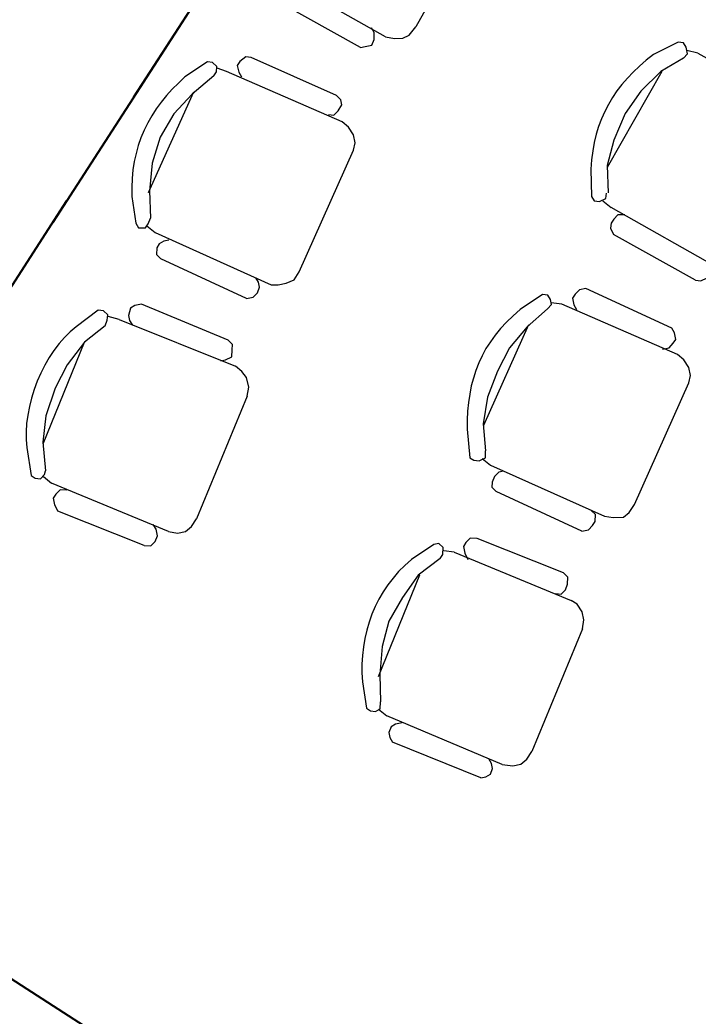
# Model space of a CAD drawing. Header units: inches. Extents: x -48022 to 80112, y -8164 to 5118.
# Drawn here: x 63780.6 to 63849.3, y -581 to -480.1 of the extents above; entities that cross this region are included whole.
import ezdxf
from ezdxf.xclip import XClip

# ---------------------------------------------------------------- set-up
doc = ezdxf.new("R2010")
doc.units = ezdxf.units.IN
doc.header["$LTSCALE"] = 10
doc.header["$XCLIPFRAME"] = 0
doc.header["$PDMODE"] = 32
doc.linetypes.add('Amconstr', pattern=[9999, 9999, 0])
doc.linetypes.add('CENTER', pattern=[2, 1.25, -0.25, 0.25, -0.25])
doc.layers.add('1_DIM', color=1, linetype='Continuous')
doc.layers.add('ROAD CL', color=251, linetype='CENTER')
doc.styles.get("Standard").update_dxf_attribs({"font": 'sanss___.ttf'})
doc.dimstyles.new('STANDARD_WS', dxfattribs={"dimscale": 180, "dimtxt": 0.18, "dimasz": 0.0625, "dimexe": 0.1875, "dimexo": 0.0625, "dimgap": 0.09375, "dimtad": 0, "dimdec": 0, "dimzin": 3, "dimdsep": 46, "dimlunit": 4, "dimtxsty": 'Standard', "dimblk": 'DOT', "dimcen": 0.09375, "dimadec": 3, "dimazin": 0, "dimtfac": 1, "dimtdec": 0, "dimtofl": 0, "dimtmove": 1, "dimatfit": 3, "dimldrblk": 'CLOSED', "dimfxl": 0, "dimfrac": 2, "dimtolj": 1, "dimtzin": 3, "dimarcsym": 0})

# ---------------------------------------------------------------- blocks, each defined once
blk = doc.blocks.new('pdf plan')
at = {"color": 250, "linetype": 'Continuous', "lineweight": 5}
for p, q in [((644.904, 310.869), (645.036, 310.34)), ((646.988, 308.653), (647.517, 308.553)), ((649.204, 307.197), (649.402, 306.701)), ((651.486, 305.179), (652.049, 305.113)), ((653.57, 304.054), (653.769, 303.558)), ((655.919, 302.103), (656.448, 302.07)), ((643.316, 301.706), (643.514, 301.21)), ((645.598, 299.688), (646.127, 299.655)), ((647.649, 298.563), (647.881, 298.067)), ((649.998, 296.612), (650.56, 296.578))]:
    blk.add_line(p, q, dxfattribs=at)
for points in [[(645.201, 311.2), (646.822, 313.052), (646.822, 313.052)], [(645.201, 311.2), (645.102, 311.001), (645.102, 311.001)], [(645.234, 310.902), (645.168, 311.001), (645.036, 311.001), (644.937, 310.968), (644.904, 310.869)], [(645.234, 310.902), (645.4, 310.406), (645.697, 309.943), (646.061, 309.546), (646.524, 309.215), (646.988, 308.983), (647.517, 308.884)], [(649.469, 310.737), (647.815, 308.884), (647.815, 308.884)], [(647.021, 308.983), (645.4, 310.439), (645.4, 310.439)], [(649.568, 310.207), (649.601, 310.307), (649.568, 310.439), (649.469, 310.505), (649.369, 310.505), (649.237, 310.505)], [(649.568, 310.207), (648.344, 308.818), (648.344, 308.818)], [(652.28, 305.477), (653.736, 307.462), (653.802, 307.627), (653.835, 307.826), (653.769, 307.958), (653.637, 308.09), (651.519, 309.645), (651.387, 309.711), (651.222, 309.711), (651.056, 309.645), (650.924, 309.546)], [(650.395, 309.546), (649.27, 308.057), (649.27, 308.057)], [(650.924, 309.546), (649.469, 307.528), (649.469, 307.528)], [(650.759, 309.281), (650.759, 309.413), (650.692, 309.513), (650.626, 309.579), (650.494, 309.579), (650.395, 309.546)], [(648.013, 309.116), (647.98, 308.983), (648.046, 308.884), (648.112, 308.818), (648.211, 308.785), (648.344, 308.818)], [(647.517, 308.553), (647.616, 308.586), (647.649, 308.686), (647.616, 308.818), (647.517, 308.851)], [(647.649, 308.752), (647.815, 308.884), (647.815, 308.884)], [(649.27, 308.057), (649.27, 307.925), (649.336, 307.826), (649.402, 307.759), (649.535, 307.759), (649.634, 307.792)], [(641.562, 307.594), (643.514, 305.874), (643.514, 305.874)], [(649.469, 307.528), (649.402, 307.329), (649.402, 307.329)], [(649.502, 307.23), (649.435, 307.329), (649.336, 307.329), (649.237, 307.296), (649.204, 307.197)], [(653.934, 306.965), (653.934, 307.098), (653.868, 307.197), (653.802, 307.263), (653.67, 307.296), (653.57, 307.23)], [(649.502, 307.23), (649.766, 306.767), (650.097, 306.337), (650.494, 306.006), (650.957, 305.708), (651.453, 305.51), (651.983, 305.444)], [(653.934, 306.965), (652.81, 305.477), (652.81, 305.477)], [(649.733, 306.8), (651.486, 305.51), (651.486, 305.51)], [(655.026, 306.205), (655.059, 306.304), (654.993, 306.403), (654.894, 306.469), (654.761, 306.502), (654.662, 306.436)], [(655.82, 306.569), (655.654, 306.635), (655.489, 306.635), (655.324, 306.569), (655.224, 306.469)], [(655.82, 306.569), (657.97, 305.08), (657.97, 305.08)], [(654.662, 306.436), (653.637, 304.915), (653.637, 304.915)], [(653.802, 304.418), (655.224, 306.469), (655.224, 306.469)], [(643.58, 305.245), (643.646, 305.411), (643.68, 305.576), (643.646, 305.708), (643.514, 305.874)], [(652.446, 305.708), (652.446, 305.609), (652.512, 305.51), (652.611, 305.444), (652.71, 305.411), (652.81, 305.477)], [(652.049, 305.113), (652.115, 305.179), (652.148, 305.278), (652.115, 305.411), (651.983, 305.444)], [(652.115, 305.345), (652.28, 305.477), (652.28, 305.477)], [(643.58, 305.245), (641.926, 303.393), (641.926, 303.393)], [(643.68, 304.716), (643.68, 304.815), (643.68, 304.948), (643.58, 305.014), (643.448, 305.047), (643.349, 305.014)], [(653.637, 304.915), (653.603, 304.782), (653.67, 304.683), (653.736, 304.617), (653.868, 304.617), (654, 304.65)], [(658.102, 304.451), (658.169, 304.65), (658.169, 304.815), (658.102, 304.948), (657.97, 305.08)], [(643.68, 304.716), (642.456, 303.327), (642.456, 303.327)], [(653.802, 304.418), (653.736, 304.22), (653.736, 304.22)], [(658.102, 304.451), (656.68, 302.434), (656.68, 302.434)], [(644.837, 303.823), (644.87, 303.922), (644.804, 304.021), (644.705, 304.121), (644.606, 304.121), (644.507, 304.054)], [(646.392, 299.986), (647.881, 302.004), (647.914, 302.136), (647.914, 302.301), (647.881, 302.467), (647.748, 302.599), (645.631, 304.154), (645.499, 304.22), (645.334, 304.22), (645.168, 304.154), (645.036, 304.054)], [(653.868, 304.121), (653.802, 304.187), (653.67, 304.22), (653.57, 304.154), (653.57, 304.054)], [(653.868, 304.121), (654.1, 303.624), (654.464, 303.227), (654.861, 302.864), (655.324, 302.632), (655.853, 302.467), (656.382, 302.367)], [(658.268, 303.988), (658.268, 304.088), (658.235, 304.187), (658.135, 304.253), (658.036, 304.253), (657.937, 304.22)], [(644.507, 304.054), (643.415, 302.566), (643.415, 302.566)], [(645.036, 304.054), (643.58, 302.037), (643.58, 302.037)], [(658.268, 303.988), (657.209, 302.434), (657.209, 302.434)], [(655.886, 302.434), (654.1, 303.657), (654.1, 303.657)], [(643.415, 302.566), (643.382, 302.467), (643.448, 302.334), (643.514, 302.268), (643.646, 302.268), (643.746, 302.301)], [(656.878, 302.698), (656.878, 302.566), (656.911, 302.467), (657.011, 302.4), (657.11, 302.4), (657.209, 302.434)], [(656.448, 302.07), (656.515, 302.136), (656.548, 302.235), (656.515, 302.334), (656.382, 302.367)], [(656.515, 302.301), (656.68, 302.434), (656.68, 302.434)], [(643.58, 302.037), (643.481, 301.871), (643.481, 301.871)], [(643.613, 301.772), (643.547, 301.838), (643.448, 301.871), (643.349, 301.805), (643.316, 301.706)], [(643.613, 301.772), (643.878, 301.276), (644.176, 300.846), (644.573, 300.482), (645.036, 300.217), (645.565, 300.052), (646.094, 299.953)], [(648.046, 301.474), (648.046, 301.607), (647.98, 301.706), (647.881, 301.772), (647.781, 301.772), (647.682, 301.739)], [(648.046, 301.474), (646.921, 299.986), (646.921, 299.986)], [(643.845, 301.309), (645.598, 300.019), (645.598, 300.019)], [(647.914, 298.927), (649.303, 300.978), (649.303, 300.978)], [(649.138, 300.713), (649.138, 300.813), (649.105, 300.945), (648.972, 300.978), (648.873, 301.011), (648.774, 300.945)], [(649.932, 301.077), (649.766, 301.143), (649.568, 301.143), (649.435, 301.077), (649.303, 300.978)], [(649.932, 301.077), (652.082, 299.589), (652.082, 299.589)], [(648.774, 300.945), (647.715, 299.423), (647.715, 299.423)], [(646.591, 300.217), (646.591, 300.118), (646.624, 300.019), (646.69, 299.953), (646.822, 299.919), (646.921, 299.986)], [(646.127, 299.655), (646.227, 299.688), (646.26, 299.82), (646.194, 299.886), (646.094, 299.953)], [(646.227, 299.853), (646.392, 299.986), (646.392, 299.986)], [(647.715, 299.423), (647.715, 299.291), (647.748, 299.192), (647.881, 299.126), (647.98, 299.126), (648.079, 299.159)], [(652.214, 298.993), (652.28, 299.159), (652.28, 299.324), (652.214, 299.456), (652.082, 299.589)], [(647.914, 298.927), (647.815, 298.729), (647.815, 298.729)], [(652.214, 298.993), (650.792, 296.942), (650.792, 296.942)], [(647.98, 298.629), (647.881, 298.696), (647.781, 298.729), (647.682, 298.662), (647.649, 298.563)], [(647.98, 298.629), (648.211, 298.166), (648.575, 297.736), (648.972, 297.405), (649.469, 297.108), (649.965, 296.942), (650.527, 296.876)], [(652.38, 298.464), (652.413, 298.596), (652.346, 298.696), (652.247, 298.762), (652.115, 298.762), (652.016, 298.729)], [(652.38, 298.464), (651.354, 296.942), (651.354, 296.942)], [(649.998, 296.942), (648.211, 298.166), (648.211, 298.166)], [(650.99, 297.207), (650.957, 297.075), (651.023, 296.975), (651.089, 296.909), (651.222, 296.909), (651.354, 296.942)], [(650.56, 296.578), (650.626, 296.645), (650.659, 296.744), (650.593, 296.843), (650.527, 296.876)], [(650.626, 296.81), (650.792, 296.942), (650.792, 296.942)]]:
    blk.add_lwpolyline(points, dxfattribs=at)
at = {"color": 250, "linetype": 'Continuous', "lineweight": -2}
blk.add_lwpolyline([(669.879, 303.757), (658.863, 292.774), (658.863, 292.774)], dxfattribs=at)
at = {"color": 250, "linetype": 'Continuous', "lineweight": 5}
for points in [[(645.036, 310.34), (645.466, 309.446), (646.028, 308.917), (646.988, 308.653)], [(649.402, 306.701), (649.865, 305.808), (650.527, 305.378), (651.486, 305.179)], [(653.769, 303.558), (654.199, 302.731), (654.993, 302.235), (655.919, 302.103)], [(643.514, 301.21), (643.977, 300.383), (644.639, 299.853), (645.598, 299.688)], [(647.881, 298.067), (648.211, 297.339), (649.204, 296.678), (649.998, 296.612)]]:
    blk.add_open_spline(points, degree=3, dxfattribs=at)
at = {"layer": 'ROAD CL', "ltscale": 5}
blk.add_lwpolyline([(704.059, 239.558), (552.829, 391.321), (159.011, 392.014)], dxfattribs=at)
blk = doc.blocks.new('_Dot')
at = {"color": 0, "linetype": 'ByBlock', "lineweight": -2}
blk.add_line((-0.5, 0), (-1, 0), dxfattribs=at)
at = {"color": 0, "linetype": 'ByBlock', "const_width": 0.5}
blk.add_lwpolyline([(-0.25, 0, 1), (0.25, 0, 1)], format="xyb", close=True, dxfattribs=at)
blk = doc.blocks.new('*D201')
at = {"layer": '1_DIM', "color": 0, "lineweight": -2, "transparency": 16777216}
blk.add_line((66319.12, -277.29), (66319.12, 641.74), dxfattribs=at)
for start, end in [(90.060638, 95.578407), (96.552079, 102.069847)]:
    blk.add_arc((66319.12, -10021.85), 10629.84, start, end, dxfattribs=at)
at = {"layer": 'Defpoints', "color": 0, "transparency": 16777216}
for p in [(63731.75, 2015.89), (65569.57, 581.53), (64150.66, 66.92), (66319.12, -288.54), (66319.12, -1080.54)]:
    blk.add_point(p, dxfattribs=at)
at = {"layer": '1_DIM', "color": 0, "lineweight": -2, "transparency": 16777216, "xscale": 11.25, "yscale": 11.25, "zscale": 11.25}
for p, rotation in [((66319.12, 607.99), 0.03031924790928877), ((64085.38, 370.64), 192.1001664814439)]:
    blk.add_blockref('_Dot', p, dxfattribs=dict(at, rotation=rotation))
at = {"layer": '1_DIM', "color": 0, "transparency": 16777216, "insert": (65195.96, 548.48), "char_height": 32.4, "attachment_point": 5, "rotation": 6.0652}
blk.add_mtext('\\A1;12.130°', dxfattribs=at)
blk = doc.blocks.new('_Closed')
at = {"color": 0, "linetype": 'ByBlock', "lineweight": -2}
for p, q in [((-1, 0.1667), (0, 0)), ((-1, 0.1667), (-1, -0.1667)), ((0, 0), (-1, -0.1667)), ((0, 0), (-1, 0))]:
    blk.add_line(p, q, dxfattribs=at)

msp = doc.modelspace()

# ---------------------------------------------------------------- linework, layer by layer
at = {"layer": 'ROAD CL', "color": 1, "ltscale": 5}
msp.add_lwpolyline([(63575.07, -823.84), (64150.66, 66.92), (63731.75, 2015.89)], dxfattribs=at)

# ---------------------------------------------------------------- block references
at = {"linetype": 'Amconstr', "lineweight": 25}
ref = msp.add_blockref('pdf plan', (61586.99, 2414.1), dxfattribs=dict(at, xscale=5.131858713091743, yscale=5.131858713091743, zscale=5.131858713091743, rotation=282.2313422511228))
XClip(ref).set_block_clipping_path([(164.4791717222, 449.2939431408), (576.659918646, 448.5683895352), (739.282937211, 285.3718372324), (658.1213050436, 204.4954374036), (528.9983881636, 334.0737409183), (235.5965602188, 334.5902103453), (235.5625337246, 315.2600524106), (164.2434555072, 315.3855939715)])

# ---------------------------------------------------------------- dimensions: what is measured, and where the dimension line sits
at = {"layer": '1_DIM'}
dim = msp.add_angular_dim_2l(base=(65569.5702, 581.5268), line1=((64150.6587, 66.9208), (63731.7517, 2015.8874)), line2=((66319.12, -1080.5431), (66319.12, -288.5431)), dimstyle='STANDARD_WS', dxfattribs=at)
dim.commit()
dim.dimension.update_dxf_attribs({"geometry": '*D201', "text_midpoint": (65195.9619, 548.4831)})

doc.saveas('drawing.dxf')
